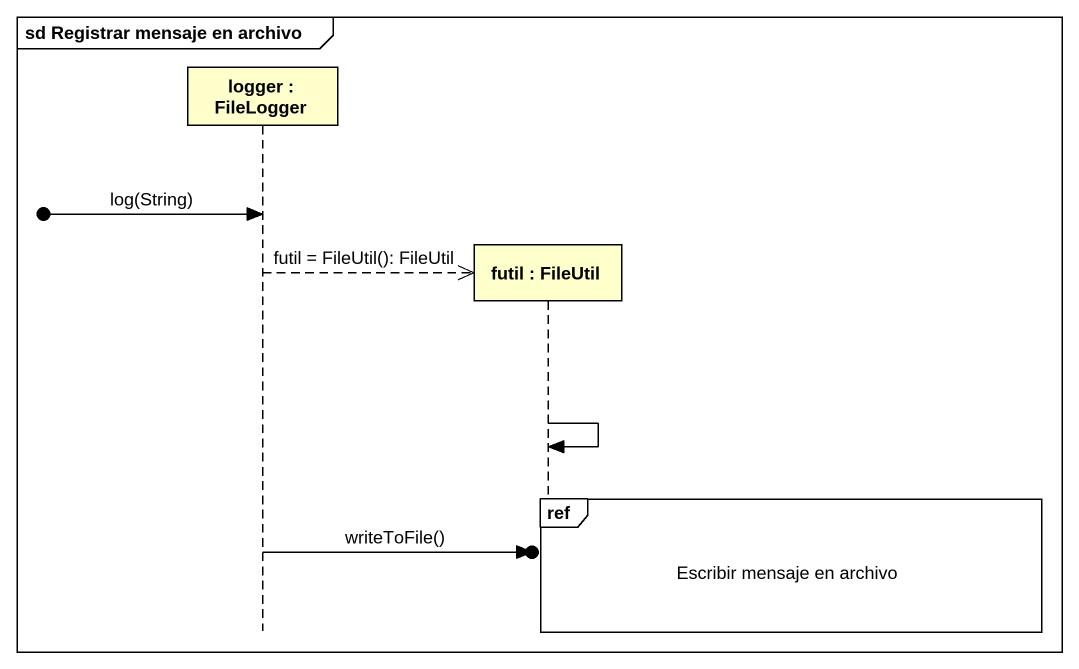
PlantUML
@startuml
mainframe sd Registrar mensaje en archivo
hide footbox
participant "logger : FileLogger" as logger
participant "futil : FileUtil" as futil

[o-> logger : log(String)
logger -->> futil ** : futil = FileUtil(): FileUtil
futil -> futil
ref over futil : Escribir mensaje en archivo
logger ->o] : writeToFile()
@enduml
